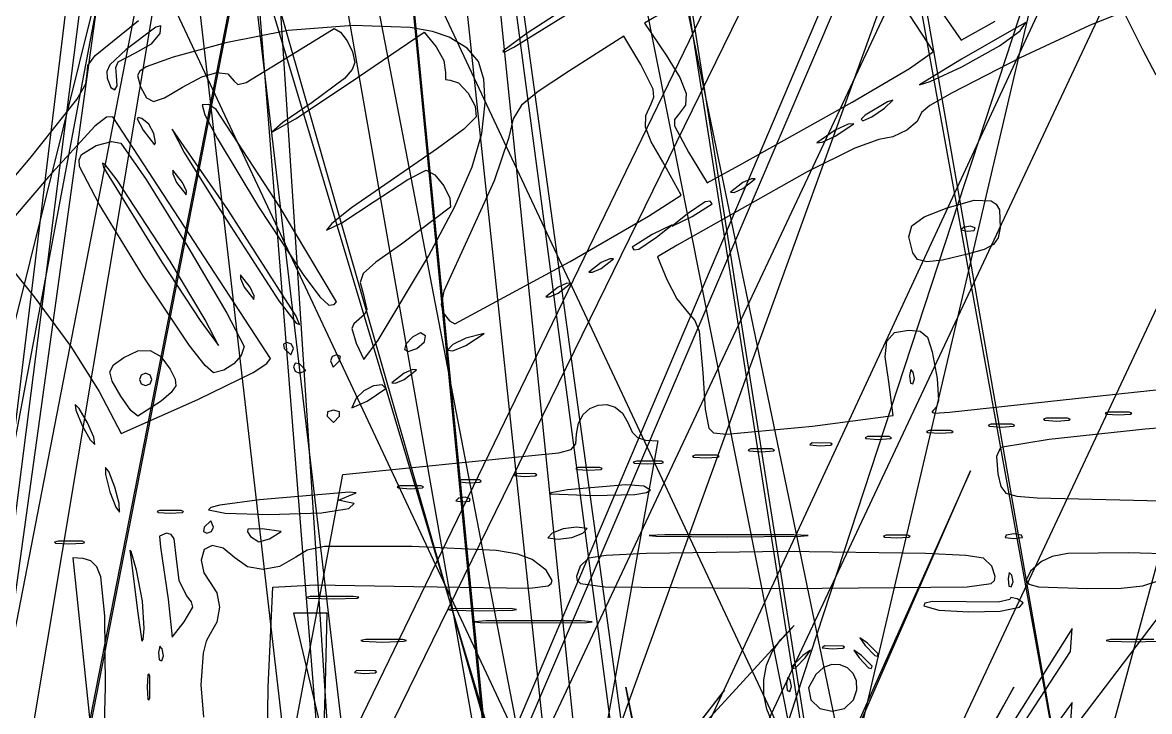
# Model space of a CAD drawing. Extents: x -109 to 333, y -74 to 385.
# Drawn here: x 165.7 to 234.6, y 152 to 194.2 of the extents above; entities that cross this region are included whole.
import ezdxf

# ---------------------------------------------------------------- set-up
doc = ezdxf.new("R2010")
doc.units = 0

msp = doc.modelspace()

# ---------------------------------------------------------------- linework, layer by layer
at = {"layer": 'Image'}
for p, q in [((157.788859, 383.822557), (199.32, 31.0614)), ((169.27296, 380.435815), (193.613, 9.47578)), ((195.34339, 3.45504), (166.0138, 374.41508)), ((196.698692, 20.20488), (156.65775, 367.21674)), ((215.17923, -3.214262), (181.683803, 323.99097)), ((179.237899, 323.614675), (213.84, -3.59056)), ((141.48718, 2.359688), (194.92574, 322.203572)), ((177.732759, 316.653894), (208.3, 3.75711)), ((208.299552, 2.440073), (177.732759, 316.653894)), ((123.03142, 6.32138), (198.241453, 308.470171)), ((166.068062, 306.305885), (219.887, 26.1436)), ((219.887, -0.949742), (166.068062, 306.305885)), ((143.772, -7.16537), (180.744922, 296.992555)), ((184.73435, 291.253947), (241.699, 4.14719)), ((246.21378, 2.423078), (186.7637, 289.529834)), ((140.880999, 2.641827), (196.54739, 288.054941)), ((196.54739, 288.054941), (140.881, 3.95889)), ((204.60509, 288.243247), (254.066, 5.63387)), ((183.001074, 287.490399), (144.853, 12.0257)), ((192.40838, 284.668435), (236.679, 4.59388)), ((236.678967, 1.39537), (192.40838, 284.668435)), ((145.432261, 8.57419), (180.56996, 284.038883)), ((255.754024, 1.02424), (204.56632, 283.63362)), ((268.043613, 282.974969), (190.906, -1.69433)), ((180.923127, -3.08538), (247.52417, 281.583917)), ((248.163038, 279.212831), (120.296, 15.1809)), ((257.762796, 278.460233), (134.404, 15.9768)), ((184.8823, 278.083), (222.042, 7.4161)), ((222.042, -3.12018), (184.8823, 278.083)), ((134.83135, 6.73131), (248.62181, 272.909878)), ((245.903901, 269.052852), (132.962, 2.87428)), ((116.35666, 4.294634), (245.52138, 268.326528)), ((139.16277, 3.696502), (260.89478, 266.179938)), ((148.731078, 3.266602), (243.31995, 264.773766)), ((248.678641, 261.903231), (163.02, 0.396062)), ((262.39978, 260.418127), (141.138, 2.15802)), ((152.779, 1.20722), (273.72797, 259.363193)), ((157.413255, 232.562233), (265.778, 1.20519)), ((282.32748, 0.807655), (175.6594, 228.40397)), ((134.56508, -0.948098), (178.49421, 225.30792)), ((175.83243, 225.025704), (133.23, -1.23032)), ((173.241388, 223.520368), (236.117, 4.12351)), ((238.426695, 3.122401), (172.71685, 222.519258)), ((221.37617, 192.399031), (218.35225, 196.998541)), ((219.929402, 197.616326), (223.069662, 193.088996)), ((199.804845, 195.663514), (196.526508, 193.523404)), ((206.62119, 195.863661), (203.7125, 194.117601)), ((195.718746, 192.653002), (200.42657, 195.591312)), ((170.13219, 192.14676), (172.77316, 194.287074)), ((223.069662, 193.088996), (225.142692, 194.255816)), ((232.376611, 194.579035), (230.907141, 193.982213)), ((234.168292, 192.495517), (233.044482, 194.735457)), ((173.84602, 193.877298), (172.03325, 192.523928)), ((174.138793, 193.965969), (173.84602, 193.877298)), ((174.1016, 193.504548), (174.138793, 193.965969)), ((181.93393, 193.670703), (178.10928, 192.933798)), ((181.66121, 191.895929), (184.73004, 193.792849)), ((185.892759, 193.983095), (181.93393, 193.670703)), ((184.73004, 193.792849), (185.121875, 193.57778)), ((185.121875, 193.57778), (185.533277, 193.046863)), ((185.65387, 190.449839), (190.23665, 193.580729)), ((189.373274, 193.855741), (185.892759, 193.983095)), ((190.742759, 193.6224), (189.373274, 193.855741)), ((190.23665, 193.580729), (190.971217, 192.673566)), ((191.76298, 193.27341), (190.742759, 193.6224)), ((203.7125, 194.117601), (205.02193, 192.173221)), ((226.274826, 193.751354), (223.076316, 191.924534)), ((225.397742, 192.732767), (226.67202, 193.660265)), ((227.00346, 194.162177), (226.274826, 193.751354)), ((230.907141, 193.982213), (226.661465, 192.004093)), ((226.67202, 193.660265), (226.67211, 193.660258)), ((226.67211, 193.660258), (227.00346, 194.162177)), ((172.58934, 192.316538), (173.580979, 192.863464)), ((173.580979, 192.863464), (174.1016, 193.504548)), ((178.10928, 192.933798), (174.891542, 192.051282)), ((185.533277, 193.046863), (185.859426, 192.371531)), ((192.864257, 192.590734), (191.76298, 193.27341)), ((196.526508, 193.523404), (195.04245, 192.414892)), ((202.440069, 193.325438), (199.124549, 191.207888)), ((203.484459, 191.596378), (202.440069, 193.325438)), ((172.03325, 192.523928), (171.01873, 191.569953)), ((171.541654, 191.757812), (172.58934, 192.316538)), ((185.859426, 192.371531), (185.9955, 191.723219)), ((190.971217, 192.673566), (191.439938, 191.841372)), ((193.551257, 191.779468), (192.864257, 192.590734)), ((195.04245, 192.414892), (195.127807, 192.34459)), ((195.127807, 192.34459), (195.718746, 192.653002)), ((205.02193, 192.173221), (205.860899, 190.809353)), ((219.90868, 191.361875), (221.37617, 192.399031)), ((223.0972, 191.464145), (225.397742, 192.732767)), ((234.970911, 190.949563), (234.168292, 192.495517)), ((169.64812, 191.024054), (169.688579, 191.529247)), ((169.688579, 191.529247), (170.13219, 192.14676)), ((171.01873, 191.569953), (170.839741, 191.164237)), ((171.398247, 191.411909), (171.541654, 191.757812)), ((174.891542, 192.051282), (173.240322, 191.456338)), ((179.366352, 190.492977), (181.66121, 191.895929)), ((185.9955, 191.723219), (185.845893, 191.286357)), ((191.439938, 191.841372), (191.535322, 191.114446)), ((193.895616, 190.708899), (193.551257, 191.779468)), ((204.235325, 190.080917), (203.484459, 191.596378)), ((223.076316, 191.924534), (220.517084, 190.351854)), ((226.661465, 192.004093), (222.503573, 189.874558)), ((169.55637, 190.425172), (169.648557, 191.023982)), ((169.648557, 191.023982), (169.64812, 191.024054)), ((170.839741, 191.164237), (170.85418, 190.768178)), ((171.43491, 190.933538), (171.398247, 191.411909)), ((171.470066, 190.303853), (171.434908, 190.93354)), ((171.434908, 190.93354), (171.43491, 190.933538)), ((172.866795, 191.196346), (172.722462, 190.923817)), ((172.722462, 190.923817), (172.9048, 190.228568)), ((173.240322, 191.456338), (172.866795, 191.196346)), ((175.47519, 190.218041), (176.639787, 190.845731)), ((176.639787, 190.845731), (177.567977, 191.116776)), ((177.567977, 191.116776), (178.237872, 191.028667)), ((178.237872, 191.028667), (178.62758, 190.578899)), ((185.845893, 191.286357), (185.376178, 190.746049)), ((191.535322, 191.114446), (191.533294, 190.682237)), ((199.124549, 191.207888), (197.210329, 189.956284)), ((205.860899, 190.809353), (206.252768, 189.822967)), ((216.39027, 189.287821), (219.90868, 191.361875)), ((221.165674, 190.551632), (223.0972, 191.464145)), ((169.004452, 189.457066), (169.55637, 190.425172)), ((170.85418, 190.768178), (171.090675, 190.195822)), ((171.090675, 190.195822), (171.325646, 190.049497)), ((171.325646, 190.049497), (171.470066, 190.303853)), ((172.9048, 190.228568), (173.272606, 189.565381)), ((174.36804, 189.560893), (175.47519, 190.218041)), ((178.62758, 190.578899), (178.859976, 190.374802)), ((178.859976, 190.374802), (179.366352, 190.492977)), ((182.37675, 188.279171), (185.65387, 190.449839)), ((185.376178, 190.746049), (183.39931, 189.282749)), ((191.533294, 190.682237), (191.831006, 190.64138)), ((191.831006, 190.64138), (192.34658, 190.469953)), ((192.34658, 190.469953), (192.926413, 189.839263)), ((193.96897, 189.24832), (193.895616, 190.708899)), ((220.517084, 190.351854), (221.165674, 190.551632)), ((166.154567, 185.872012), (169.004452, 189.457066)), ((173.272606, 189.565381), (173.697099, 189.343081)), ((173.697099, 189.343081), (174.36804, 189.560893)), ((192.926413, 189.839263), (193.357091, 189.049345)), ((197.210329, 189.956284), (196.17848, 189.102977)), ((204.11277, 189.201048), (204.271676, 189.605566)), ((204.271676, 189.605566), (204.235325, 190.080917)), ((206.252768, 189.822967), (206.220726, 189.104138)), ((218.37265, 188.935146), (218.888506, 189.41395)), ((218.888506, 189.41395), (218.560807, 189.315677)), ((222.503573, 189.874558), (221.143832, 189.088466)), ((177.079036, 189.144744), (176.664925, 189.127093)), ((176.664925, 189.127093), (176.833967, 188.517043)), ((177.53129, 188.851348), (177.079036, 189.144744)), ((181.43161, 182.847852), (177.53129, 188.851348)), ((183.39931, 189.282749), (181.600639, 188.05016)), ((193.357091, 189.049345), (193.425196, 188.40023)), ((193.763127, 187.369806), (193.96897, 189.24832)), ((196.17848, 189.102977), (195.686033, 188.268132)), ((203.783444, 188.487573), (204.11277, 189.201048)), ((206.220726, 189.104138), (205.787965, 188.542941)), ((209.473052, 185.422691), (216.390282, 189.287811)), ((216.390282, 189.287811), (216.39027, 189.287821)), ((218.560807, 189.315677), (217.19695, 188.500452)), ((217.597729, 188.390934), (218.372657, 188.93515)), ((218.372657, 188.93515), (218.37265, 188.935146)), ((221.143832, 189.088466), (220.629582, 188.667067)), ((170.821557, 188.386399), (170.102236, 187.833146)), ((171.20313, 188.389955), (170.821557, 188.386399)), ((180.84333, 173.624255), (171.20313, 188.389955)), ((172.761175, 188.35574), (172.696449, 188.269092)), ((172.696449, 188.269092), (173.070623, 187.573371)), ((172.990274, 188.299935), (172.761175, 188.35574)), ((173.41941, 187.943244), (172.990274, 188.299935)), ((176.833967, 188.517043), (177.580648, 187.091074)), ((180.93311, 187.456909), (182.37675, 188.279171)), ((181.600639, 188.05016), (180.93311, 187.456909)), ((193.425196, 188.40023), (192.656072, 187.651566)), ((195.686033, 188.268132), (195.390019, 187.071918)), ((203.770704, 187.765206), (203.783444, 188.487573)), ((205.548375, 188.24278), (205.547561, 187.838978)), ((205.787965, 188.542941), (205.548375, 188.24278)), ((217.19695, 188.500452), (216.948339, 188.252783)), ((216.948339, 188.252783), (217.055637, 188.163067)), ((217.055637, 188.163067), (217.597729, 188.390934)), ((220.375432, 188.119461), (219.734699, 187.585397)), ((220.629582, 188.667067), (220.375432, 188.119461)), ((170.102236, 187.833146), (167.27539, 184.727965)), ((173.070623, 187.573371), (173.759389, 186.690105)), ((173.708868, 187.370524), (173.41941, 187.943244)), ((173.818815, 186.837308), (173.708868, 187.370524)), ((173.708868, 187.370524), (173.708868, 187.370524)), ((178.246013, 182.730361), (174.83855, 187.637688)), ((174.83855, 187.637688), (175.574661, 186.212062)), ((192.656072, 187.651566), (191.044766, 186.46942)), ((193.174084, 185.332474), (193.763127, 187.369806)), ((204.107191, 186.870934), (203.770704, 187.765206)), ((205.547561, 187.838978), (206.389662, 186.231001)), ((215.361878, 187.5847), (214.232988, 186.812783)), ((215.361878, 187.208405), (216.490768, 187.980325)), ((216.159157, 187.94172), (215.361878, 187.5847)), ((216.490768, 187.980324), (216.159157, 187.94172)), ((216.490768, 187.980325), (216.490768, 187.980324)), ((219.734699, 187.585397), (218.889964, 187.180308)), ((170.194255, 186.638475), (171.13846, 186.89694)), ((171.13846, 186.89694), (171.708125, 186.791693)), ((171.708125, 186.791693), (173.239684, 184.562528)), ((173.759389, 186.690105), (173.818815, 186.837308)), ((177.580648, 187.091074), (180.108381, 182.896468)), ((195.390019, 187.071918), (194.508208, 184.477982)), ((204.82555, 185.641748), (204.107191, 186.870934)), ((214.232988, 186.812783), (214.564599, 186.851384)), ((214.564599, 186.851384), (215.361878, 187.208405)), ((218.023802, 187.019627), (216.551569, 186.474097)), ((218.889964, 187.180308), (218.023802, 187.019627)), ((169.151603, 185.76076), (169.299774, 186.084628)), ((169.299774, 186.084628), (170.194255, 186.638475)), ((175.574661, 186.212062), (177.57362, 183.013608)), ((191.044766, 186.46942), (185.798, 182.826616)), ((206.389662, 186.231001), (207.534752, 184.370021)), ((216.551569, 186.474097), (213.646627, 185.026188)), ((162.472647, 181.525732), (166.154567, 185.872012)), ((169.167105, 185.361195), (169.151603, 185.76076)), ((170.373707, 183.067347), (169.167105, 185.361195)), ((170.713261, 185.502963), (170.581693, 185.5562)), ((170.581693, 185.5562), (170.631125, 185.301998)), ((170.631125, 185.301998), (174.20081, 179.512609)), ((171.476711, 184.534235), (170.713261, 185.502963)), ((192.117804, 182.908454), (193.174084, 185.332474)), ((205.95444, 183.611628), (204.82555, 185.641748)), ((207.534752, 184.370021), (209.473052, 185.422691)), ((167.27539, 184.727965), (163.78049, 180.636345)), ((174.883004, 185.138373), (174.868494, 184.917299)), ((174.868494, 184.917299), (175.097634, 184.38578)), ((175.47392, 184.38578), (174.883004, 185.138373)), ((189.250297, 184.573321), (190.368476, 185.13804)), ((190.368476, 185.13804), (190.88516, 184.850014)), ((190.88516, 184.850014), (191.43185, 184.18198)), ((213.646627, 185.026188), (205.697302, 180.555297)), ((210.248349, 184.614967), (209.716847, 184.38578)), ((209.716847, 184.009485), (210.46942, 184.600407)), ((210.46942, 184.600407), (210.248349, 184.614967)), ((210.46942, 184.600407), (210.46942, 184.600407)), ((174.706045, 179.568228), (171.476711, 184.534235)), ((173.239684, 184.562528), (175.788266, 180.451455)), ((175.097634, 184.38578), (175.68855, 183.633187)), ((175.70307, 183.854261), (175.47392, 184.38578)), ((175.47392, 184.38578), (175.47392, 184.38578)), ((187.191476, 183.21559), (189.250297, 184.573321)), ((191.43185, 184.18198), (191.816048, 183.428004)), ((194.508208, 184.477982), (192.976539, 181.075868)), ((209.716847, 184.38578), (208.964246, 183.794855)), ((209.185321, 183.780296), (209.716847, 184.009485)), ((175.68855, 183.633187), (175.70307, 183.854261)), ((185.210402, 181.911834), (187.191476, 183.21559)), ((191.816048, 183.428004), (191.845256, 182.88215)), ((203.959924, 182.314217), (205.95444, 183.611628)), ((207.728405, 183.245559), (207.423284, 183.193058)), ((207.83622, 183.078407), (207.728405, 183.245559)), ((208.964246, 183.794855), (209.185321, 183.780296)), ((222.195365, 182.841608), (223.861365, 183.292491)), ((223.861365, 183.292491), (224.896251, 183.262263)), ((224.896251, 183.262263), (225.206236, 183.055737)), ((173.056685, 178.658245), (170.373707, 183.067347)), ((177.57362, 183.013608), (181.36457, 177.141578)), ((182.40667, 176.200888), (178.246013, 182.730361)), ((180.108381, 182.896468), (182.851028, 178.753449)), ((184.88187, 177.091048), (181.43161, 182.847852)), ((185.798, 182.826616), (184.587864, 181.876401)), ((191.845256, 182.88215), (188.859236, 180.61565)), ((190.51025, 179.86988), (192.117804, 182.908454)), ((207.423284, 183.193058), (206.33105, 182.473284)), ((206.613271, 182.303166), (207.836221, 183.078407)), ((207.836221, 183.078407), (207.83622, 183.078407)), ((220.797125, 182.291946), (222.195365, 182.841608)), ((225.206236, 183.055737), (225.393494, 182.715738)), ((225.393494, 182.715738), (225.446565, 181.617728)), ((184.279086, 181.47687), (185.210402, 181.911834)), ((184.587864, 181.876401), (184.279086, 181.47687)), ((199.16457, 179.546048), (203.959924, 182.314217)), ((206.33105, 182.473284), (205.390291, 181.706408)), ((205.390291, 181.706408), (206.613271, 182.303166)), ((220.051406, 181.740416), (220.797125, 182.291946)), ((204.166861, 181.200616), (202.943911, 180.425375)), ((205.389811, 181.797374), (204.166861, 181.200616)), ((204.44908, 181.030498), (205.389811, 181.797374)), ((219.855174, 181.051312), (220.051406, 181.740416)), ((223.193097, 181.632217), (223.029807, 181.480273)), ((223.029807, 181.480273), (223.420427, 181.404877)), ((223.608686, 181.705032), (223.193097, 181.632217)), ((223.420427, 181.404877), (223.863025, 181.450678)), ((223.914315, 181.602528), (223.608686, 181.705032)), ((223.863025, 181.450678), (223.914315, 181.602513)), ((223.914315, 181.602513), (223.914315, 181.602528)), ((225.446565, 181.617728), (225.329648, 180.993765)), ((163.78049, 180.636345), (166.3981, 177.400545)), ((188.859236, 180.61565), (187.28568, 179.502912)), ((192.976539, 181.075868), (191.445391, 177.728414)), ((203.356847, 180.310723), (204.449081, 181.030498)), ((204.449081, 181.030498), (204.44908, 181.030498)), ((205.697302, 180.555297), (204.499802, 179.84009)), ((220.105395, 180.088928), (219.855174, 181.051312)), ((225.044882, 180.585664), (224.462266, 180.287583)), ((225.329648, 180.993765), (225.044882, 180.585664)), ((175.788266, 180.451455), (178.178992, 176.400025)), ((187.429526, 174.736447), (190.510286, 179.869887)), ((190.510286, 179.869887), (190.51025, 179.86988)), ((202.943911, 180.425375), (203.051726, 180.258222)), ((203.051726, 180.258222), (203.356847, 180.310723)), ((204.499802, 179.84009), (205.063032, 178.44394)), ((220.105405, 180.088922), (220.105395, 180.088928)), ((220.396542, 179.682247), (220.105405, 180.088922)), ((223.451795, 179.993678), (221.924597, 179.638757)), ((224.462266, 180.287583), (223.451795, 179.993678)), ((174.20081, 179.512609), (176.551003, 175.948105)), ((174.706045, 179.568178), (174.706045, 179.568228)), ((176.86138, 175.99048), (174.706045, 179.568178)), ((187.28568, 179.502912), (186.509032, 178.8085)), ((192.105457, 175.73051), (199.164567, 179.54604)), ((199.164567, 179.54604), (199.16457, 179.546048)), ((201.062579, 179.494298), (200.309978, 178.903373)), ((200.531053, 178.888813), (201.062579, 179.118)), ((201.594105, 179.723485), (201.062579, 179.494298)), ((201.062579, 179.118), (201.81518, 179.708925)), ((201.81518, 179.708925), (201.594105, 179.723485)), ((201.81518, 179.708925), (201.81518, 179.708925)), ((220.95456, 179.533569), (220.396542, 179.682247)), ((221.924597, 179.638757), (220.95456, 179.533569)), ((175.879603, 174.443947), (173.056685, 178.658253)), ((173.056685, 178.658253), (173.056685, 178.658245)), ((179.022854, 178.740881), (179.008334, 178.519807)), ((179.008334, 178.519807), (179.237484, 177.988288)), ((179.61377, 177.988288), (179.022854, 178.740881)), ((182.851028, 178.753449), (183.866353, 177.391965)), ((186.509032, 178.8085), (186.319674, 178.263458)), ((200.309978, 178.903373), (200.531053, 178.888813)), ((205.063032, 178.44394), (205.686722, 177.264718)), ((179.237484, 177.988288), (179.8284, 177.235698)), ((179.84292, 177.456772), (179.61377, 177.988288)), ((179.61377, 177.988288), (179.61377, 177.988288)), ((186.319674, 178.263458), (186.507986, 177.59883)), ((191.445391, 177.728414), (191.274898, 176.919776)), ((198.428597, 177.988288), (197.675996, 177.397366)), ((198.960099, 178.217477), (198.428597, 177.988288)), ((198.428597, 177.611993), (199.18117, 178.202918)), ((199.18117, 178.202918), (198.960099, 178.217477)), ((199.18117, 178.202918), (199.18117, 178.202918)), ((166.3981, 177.400545), (168.643465, 174.360335)), ((179.8284, 177.235698), (179.84292, 177.456772)), ((181.36457, 177.141578), (182.42243, 175.772802)), ((183.866353, 177.391965), (184.411495, 176.872193)), ((184.743702, 176.931215), (184.881874, 177.091062)), ((184.881874, 177.091062), (184.88187, 177.091048)), ((186.507986, 177.59883), (186.725618, 176.611739)), ((197.675996, 177.397366), (197.897071, 177.382806)), ((197.897071, 177.382806), (198.428597, 177.611993)), ((205.686722, 177.264718), (206.395292, 176.39011)), ((178.178992, 176.400025), (179.236985, 174.349793)), ((184.411495, 176.872193), (184.743702, 176.931215)), ((186.725618, 176.611739), (186.588174, 176.303602)), ((191.274898, 176.919776), (191.409159, 176.414368)), ((191.409159, 176.414368), (191.789862, 175.931393)), ((206.395292, 176.39011), (206.786972, 175.938282)), ((176.551003, 175.948105), (177.673125, 174.417698)), ((177.673125, 174.417698), (176.86138, 175.99048)), ((182.40667, 176.200839), (182.40667, 176.200888)), ((182.61886, 175.698928), (182.40667, 176.200839)), ((182.42243, 175.772802), (182.61886, 175.698928)), ((185.949826, 175.734997), (185.818489, 175.44822)), ((186.271399, 176.01779), (185.949826, 175.734997)), ((186.588174, 176.303602), (186.271399, 176.01779)), ((191.789862, 175.931393), (192.105457, 175.73051)), ((206.786972, 175.938282), (207.037756, 175.288211)), ((185.818489, 175.44822), (186.086939, 174.54716)), ((189.552143, 174.950119), (189.127651, 174.491318)), ((190.005974, 175.180036), (189.552143, 174.950119)), ((190.3153, 175.015075), (190.005974, 175.180036)), ((190.255101, 174.629773), (190.315299, 175.015075)), ((190.315299, 175.015075), (190.3153, 175.015075)), ((193.91307, 175.143049), (192.78418, 174.862738)), ((192.78418, 174.41348), (193.91307, 175.143049)), ((193.91307, 175.143049), (193.91307, 175.143049)), ((207.037756, 175.288211), (207.271366, 172.75063)), ((218.516553, 174.688663), (218.97908, 175.203608)), ((218.97908, 175.203608), (219.839829, 175.35446)), ((219.839829, 175.35446), (220.558814, 175.282409)), ((220.558814, 175.282409), (221.000349, 174.915419)), ((168.643465, 174.360335), (170.36614, 171.594805)), ((176.846426, 173.196287), (175.879603, 174.443947)), ((179.236985, 174.349793), (179.058659, 173.8032)), ((181.849373, 174.601625), (181.636246, 174.491088)), ((181.636246, 174.491088), (181.683426, 174.22533)), ((182.130811, 174.491088), (181.849373, 174.601625)), ((182.24787, 174.22533), (182.130811, 174.491088)), ((186.086939, 174.54716), (186.555597, 173.554097)), ((186.555597, 173.554097), (187.429526, 174.736447)), ((189.127651, 174.491318), (189.041663, 174.166466)), ((189.784355, 174.230972), (190.255101, 174.629773)), ((191.986902, 174.472658), (191.65529, 174.133169)), ((191.986901, 174.090333), (192.78418, 174.41348)), ((192.78418, 174.862738), (191.986902, 174.472658)), ((218.416882, 173.716045), (218.516553, 174.688663)), ((221.000349, 174.915419), (221.297607, 174.027235)), ((171.251326, 173.223173), (171.880694, 173.683565)), ((171.880694, 173.683565), (172.740637, 174.092345)), ((172.740637, 174.092345), (173.490641, 174.112544)), ((173.490641, 174.112544), (174.142625, 173.741176)), ((174.142625, 173.741176), (174.708504, 172.975258)), ((179.058659, 173.8032), (178.604659, 173.284167)), ((180.626825, 173.307595), (180.84332, 173.624245)), ((180.84332, 173.624245), (180.84333, 173.624255)), ((181.683426, 174.22533), (182.081952, 173.849032)), ((182.081952, 173.849032), (182.24787, 174.22533)), ((182.24787, 174.22533), (182.24787, 174.22533)), ((184.623329, 173.738608), (184.506256, 173.47285)), ((184.904782, 173.849145), (184.623329, 173.738608)), ((185.117905, 173.738608), (184.904782, 173.849145)), ((185.0707, 173.47285), (185.117905, 173.738608)), ((189.041663, 174.166466), (189.268969, 174.053653)), ((189.268969, 174.053653), (189.784355, 174.230972)), ((191.65529, 174.133169), (191.986901, 174.090333)), ((218.644699, 172.19217), (218.416882, 173.716045)), ((221.297607, 174.027235), (221.583759, 172.3916)), ((171.02214, 172.804608), (171.251326, 173.223173)), ((174.708504, 172.975258), (175.010814, 172.360923)), ((177.355495, 172.743553), (176.846426, 173.196287)), ((177.996449, 172.896386), (177.355495, 172.743553)), ((178.604659, 173.284167), (177.996449, 172.896386)), ((179.77959, 172.764438), (180.626825, 173.307595)), ((182.359447, 173.33189), (182.248908, 173.118764)), ((182.248908, 173.118764), (182.359447, 172.83732)), ((182.625223, 173.284702), (182.359447, 173.33189)), ((183.00151, 172.886199), (182.625223, 173.284702)), ((182.625223, 172.720258), (183.00151, 172.886199)), ((183.00151, 172.886199), (183.00151, 172.886199)), ((184.506256, 173.47285), (184.672203, 173.096555)), ((184.672203, 173.096555), (185.0707, 173.47285)), ((185.0707, 173.47285), (185.0707, 173.47285)), ((189.553525, 172.949449), (189.021999, 172.72026)), ((189.021999, 172.343965), (189.7746, 172.93489)), ((189.7746, 172.93489), (189.553525, 172.949449)), ((189.7746, 172.93489), (189.7746, 172.93489)), ((219.983352, 172.954099), (219.907942, 172.563469)), ((220.1353, 172.790816), (219.983352, 172.954099)), ((171.178789, 172.231939), (171.02214, 172.804608)), ((171.70693, 171.309235), (171.178789, 172.231939)), ((172.950474, 172.609803), (172.839938, 172.344045)), ((172.839938, 172.344045), (172.950474, 172.078286)), ((173.216225, 172.72034), (172.950474, 172.609803)), ((173.482001, 172.609803), (173.216225, 172.72034)), ((173.59254, 172.344045), (173.482001, 172.609803)), ((173.482001, 172.078286), (173.59254, 172.344045)), ((173.59254, 172.344045), (173.59254, 172.344045)), ((175.010814, 172.360923), (175.050578, 171.938118)), ((176.40436, 171.117995), (179.77959, 172.764438)), ((182.359447, 172.83732), (182.625223, 172.720258)), ((189.021999, 172.72026), (188.269426, 172.129338)), ((188.490497, 172.114778), (189.021999, 172.343965)), ((207.271366, 172.75063), (207.420686, 170.525556)), ((219.907942, 172.563469), (219.95374, 172.120883)), ((220.105582, 172.069581), (220.208089, 172.375225)), ((220.208089, 172.375225), (220.135272, 172.790816)), ((220.135272, 172.790816), (220.1353, 172.790816)), ((221.583759, 172.3916), (221.667, 171.056625)), ((170.36614, 171.594805), (171.7166, 169.024875)), ((172.950474, 172.078286), (173.216225, 171.96775)), ((173.216225, 171.96775), (173.482001, 172.078286)), ((174.781426, 171.541127), (174.156986, 171.004238)), ((175.050578, 171.938118), (174.781426, 171.541127)), ((186.544, 171.642575), (186.08842, 171.198555)), ((187.145034, 171.937642), (186.544, 171.642575)), ((186.750513, 171.020069), (187.893003, 171.789369)), ((187.668906, 172.010869), (187.145034, 171.937642)), ((187.893, 171.78937), (187.668906, 172.010869)), ((187.893003, 171.789369), (187.893, 171.78937)), ((188.269426, 172.129338), (188.490497, 172.114778)), ((218.911625, 170.13398), (218.644699, 172.19217)), ((219.95374, 172.120883), (220.105582, 172.069581)), ((231.730316, 171.359334), (239.632536, 172.191957)), ((171.706936, 171.309235), (171.70693, 171.309235)), ((172.318075, 170.446031), (171.706936, 171.309235)), ((171.7166, 169.024875), (176.40436, 171.117995)), ((174.156986, 171.004238), (172.740346, 170.088145)), ((186.08842, 171.198555), (185.823657, 170.609987)), ((185.823657, 170.609987), (186.750513, 171.020069)), ((221.667, 171.056625), (221.559621, 170.672636)), ((222.342456, 170.332324), (231.730316, 171.359334)), ((169.152747, 170.554382), (168.89982, 170.80878)), ((168.89982, 170.80878), (168.946984, 170.459182)), ((168.946984, 170.459182), (169.339572, 169.526562)), ((169.66043, 169.675014), (169.152747, 170.554382)), ((172.740346, 170.088145), (172.318075, 170.446031)), ((184.332485, 170.351757), (184.317876, 170.085999)), ((184.694163, 170.462294), (184.332485, 170.351757)), ((185.055862, 170.351757), (184.694163, 170.462294)), ((185.07045, 170.085999), (185.055862, 170.351757)), ((199.664094, 169.66887), (199.949998, 170.195399)), ((199.949998, 170.195399), (200.366373, 170.567074)), ((200.366373, 170.567074), (200.864023, 170.77269)), ((200.864023, 170.77269), (201.393749, 170.801043)), ((201.393749, 170.801043), (201.906354, 170.640929)), ((201.906354, 170.640929), (202.35264, 170.281145)), ((202.35264, 170.281145), (202.68341, 169.710485)), ((207.420686, 170.525556), (207.629252, 169.36312)), ((213.966645, 169.483828), (218.911625, 170.13398)), ((221.348583, 170.44186), (221.272533, 170.338317)), ((221.272533, 170.338317), (221.433521, 170.283266)), ((221.559621, 170.672636), (221.348583, 170.44186)), ((221.433521, 170.283266), (222.342456, 170.332324)), ((232.01343, 170.345386), (231.861651, 170.278565)), ((231.861651, 170.278565), (231.935216, 170.223845)), ((231.935216, 170.223845), (232.671939, 170.173293)), ((233.33045, 170.345386), (232.01343, 170.345386)), ((232.671939, 170.173293), (233.408661, 170.223845)), ((233.482225, 170.278565), (233.330448, 170.345386)), ((233.330448, 170.345386), (233.33045, 170.345386)), ((233.408661, 170.223845), (233.482225, 170.278565)), ((169.339572, 169.526562), (169.825153, 168.643348)), ((169.66043, 169.675012), (169.66043, 169.675014)), ((170.041875, 168.80943), (169.66043, 169.675012)), ((184.317876, 170.085999), (184.694163, 169.709704)), ((184.694163, 169.709704), (185.07045, 170.085999)), ((185.07045, 170.085999), (185.07045, 170.085999)), ((199.55786, 168.99869), (199.664094, 169.66887)), ((202.68341, 169.710485), (202.954018, 169.122281)), ((208.709087, 169.00064), (213.966692, 169.483821)), ((213.966692, 169.483821), (213.966645, 169.483828)), ((224.86355, 169.59359), (224.711788, 169.526771)), ((224.711788, 169.526771), (224.785361, 169.472051)), ((224.785361, 169.472051), (225.522087, 169.421499)), ((226.1806, 169.59359), (224.86355, 169.59359)), ((225.522087, 169.421499), (226.258787, 169.472051)), ((226.332357, 169.526771), (226.180596, 169.59359)), ((226.180596, 169.59359), (226.1806, 169.59359)), ((226.258787, 169.472051), (226.332357, 169.526771)), ((228.2504, 169.969094), (228.098638, 169.902275)), ((228.098638, 169.902275), (228.172211, 169.847555)), ((228.172211, 169.847555), (228.908937, 169.797003)), ((229.56745, 169.969094), (228.2504, 169.969094)), ((228.908937, 169.797003), (229.645637, 169.847555)), ((229.719207, 169.902275), (229.567446, 169.969094)), ((229.567446, 169.969094), (229.56745, 169.969094)), ((229.645637, 169.847555), (229.719207, 169.902275)), ((240.089206, 169.774796), (234.298271, 169.289676)), ((170.11382, 168.362702), (170.041875, 168.80943)), ((199.509615, 168.391139), (199.55786, 168.99869)), ((202.954018, 169.122281), (203.281072, 168.779982)), ((203.281072, 168.779982), (203.76641, 168.620712)), ((207.629252, 169.36312), (207.923886, 169.081447)), ((207.923886, 169.081447), (208.709087, 169.00064)), ((217.33721, 168.840478), (217.185431, 168.773659)), ((217.185431, 168.773659), (217.258996, 168.718939)), ((218.65423, 168.840478), (217.33721, 168.840478)), ((218.806005, 168.773658), (218.654228, 168.840478)), ((218.654228, 168.840478), (218.65423, 168.840478)), ((218.732441, 168.718939), (218.806005, 168.773658)), ((221.099935, 169.216828), (220.948173, 169.150007)), ((220.948173, 169.150007), (221.021742, 169.095287)), ((221.021742, 169.095287), (221.758444, 169.044735)), ((222.416985, 169.216828), (221.099935, 169.216828)), ((221.758444, 169.044735), (222.495169, 169.095287)), ((222.568742, 169.150007), (222.416981, 169.216828)), ((222.416981, 169.216828), (222.416985, 169.216828)), ((222.495169, 169.095287), (222.568742, 169.150007)), ((234.298271, 169.289676), (228.433781, 168.660927)), ((169.825153, 168.643348), (170.11382, 168.362702)), ((204.51187, 168.581595), (175.246, 5.28541)), ((199.217541, 168.047322), (199.509615, 168.391139)), ((203.76641, 168.620712), (204.51187, 168.581595)), ((210.18785, 168.087794), (210.036088, 168.020973)), ((211.5049, 168.087794), (210.18785, 168.087794)), ((211.656657, 168.020973), (211.504896, 168.087794)), ((211.504896, 168.087794), (211.5049, 168.087794)), ((213.95834, 168.465594), (213.8198, 168.338986)), ((213.8198, 168.338986), (214.421523, 168.278182)), ((215.08723, 168.451624), (213.95834, 168.465594)), ((214.421523, 168.278182), (215.082744, 168.323384)), ((215.082744, 168.323384), (215.178002, 168.379982)), ((215.178002, 168.379982), (215.087228, 168.451653)), ((215.087228, 168.451653), (215.08723, 168.451624)), ((217.258996, 168.718939), (217.995719, 168.668387)), ((217.995719, 168.668387), (218.732441, 168.718939)), ((225.469513, 168.172744), (225.224516, 167.626932)), ((228.433781, 168.660927), (225.469513, 168.172744)), ((185.25856, 166.51578), (197.01786, 167.69828)), ((197.01786, 167.69828), (198.460626, 167.854086)), ((198.460626, 167.854086), (199.217541, 168.047322)), ((206.80095, 167.711496), (206.649188, 167.644677)), ((206.649188, 167.644677), (206.722761, 167.589957)), ((206.722761, 167.589957), (207.459487, 167.539405)), ((208.118, 167.711496), (206.80095, 167.711496)), ((207.459487, 167.539405), (208.196187, 167.589957)), ((208.269757, 167.644676), (208.117996, 167.711496)), ((208.117996, 167.711496), (208.118, 167.711496)), ((208.196187, 167.589957), (208.269757, 167.644676)), ((210.036088, 168.020973), (210.109661, 167.966253)), ((210.109661, 167.966253), (210.846387, 167.915701)), ((210.846387, 167.915701), (211.583087, 167.966253)), ((211.583087, 167.966253), (211.656657, 168.020973)), ((225.224516, 167.626932), (225.298035, 166.571544)), ((223.64076, 166.742835), (151.298, 4.86749)), ((151.298, 1.77167), (223.64076, 166.742835)), ((170.961997, 166.718952), (170.755587, 166.957139)), ((170.755587, 166.957139), (170.763902, 166.520859)), ((171.33556, 165.758724), (170.961997, 166.718952)), ((199.65195, 166.958998), (199.500188, 166.892178)), ((199.500188, 166.892178), (199.573757, 166.837458)), ((199.573757, 166.837458), (200.310459, 166.786905)), ((200.969, 166.958998), (199.65195, 166.958998)), ((200.310459, 166.786905), (201.047185, 166.837458)), ((201.120757, 166.892178), (200.968996, 166.958998)), ((200.968996, 166.958998), (200.969, 166.958998)), ((201.047185, 166.837458), (201.120757, 166.892178)), ((203.2308, 167.342039), (203.019128, 167.277897)), ((203.019128, 167.277897), (203.071902, 167.224229)), ((203.071902, 167.224229), (203.884934, 167.170792)), ((204.736, 167.334447), (203.2308, 167.342039)), ((203.884934, 167.170792), (204.755816, 167.215733)), ((204.736003, 167.334444), (204.736, 167.334447)), ((204.871209, 167.268552), (204.736003, 167.334444)), ((204.755816, 167.215733), (204.871209, 167.268552)), ((154.590351, 3.219589), (185.25856, 166.51578)), ((170.763902, 166.520859), (171.034514, 165.457686)), ((192.50933, 166.208314), (192.37079, 166.081706)), ((192.37079, 166.081706), (192.972513, 166.020902)), ((193.63822, 166.194344), (192.50933, 166.208314)), ((192.972513, 166.020902), (193.633734, 166.066104)), ((193.633734, 166.066104), (193.728992, 166.122702)), ((193.728992, 166.122702), (193.638218, 166.194373)), ((193.638218, 166.194373), (193.63822, 166.194344)), ((195.89533, 166.584615), (195.756791, 166.458008)), ((195.756791, 166.458008), (196.358513, 166.397205)), ((197.02422, 166.570645), (195.89533, 166.584615)), ((196.358513, 166.397205), (197.019734, 166.442405)), ((197.019734, 166.442405), (197.114992, 166.499002)), ((197.114992, 166.499002), (197.024218, 166.570673)), ((197.024218, 166.570673), (197.02422, 166.570645)), ((225.298035, 166.571544), (225.47858, 165.799342)), ((171.034514, 165.457686), (171.383937, 164.522597)), ((171.606521, 164.745185), (171.33556, 165.758726)), ((171.33556, 165.758726), (171.33556, 165.758724)), ((185.655189, 165.44821), (180.17855, 164.96641)), ((185.63483, 165.224982), (186.085801, 165.41305)), ((186.085801, 165.41305), (185.655189, 165.44821)), ((188.73917, 165.830613), (188.587408, 165.763793)), ((188.587408, 165.763793), (188.660981, 165.709072)), ((188.660981, 165.709072), (189.397707, 165.65852)), ((190.05622, 165.830613), (188.73917, 165.830613)), ((189.397707, 165.65852), (190.134407, 165.709072)), ((190.207977, 165.763793), (190.056216, 165.830613)), ((190.056216, 165.830613), (190.05622, 165.830613)), ((190.134407, 165.709072), (190.207977, 165.763793)), ((198.093306, 165.430426), (197.935992, 165.376367)), ((197.935992, 165.376367), (197.991023, 165.335276)), ((197.991023, 165.335276), (200.5926, 165.245193)), ((198.99336, 165.588525), (198.093306, 165.430426)), ((202.555805, 165.901869), (198.99336, 165.588525)), ((200.5926, 165.245193), (203.121669, 165.311553)), ((203.663027, 165.816728), (202.555805, 165.901869)), ((203.121669, 165.311553), (203.82525, 165.420082)), ((204.07336, 165.571225), (203.663027, 165.816728)), ((203.82525, 165.420082), (204.07336, 165.571213)), ((204.07336, 165.571213), (204.07336, 165.571225)), ((225.47858, 165.799342), (225.792644, 165.385979)), ((225.792644, 165.385979), (226.459768, 165.196589)), ((171.624245, 164.228646), (171.606521, 164.745185)), ((177.756043, 164.654842), (177.195227, 164.506784)), ((180.17855, 164.96641), (177.756043, 164.654842)), ((185.002995, 164.94567), (185.63483, 165.224982)), ((185.446701, 164.849734), (185.002995, 164.94567)), ((185.952192, 164.746142), (185.446701, 164.849734)), ((185.63483, 164.441689), (185.952192, 164.746142)), ((192.337613, 165.075664), (192.174337, 164.923719)), ((192.174337, 164.923719), (192.564971, 164.848323)), ((192.753217, 165.148478), (192.337613, 165.075664)), ((192.564971, 164.848323), (193.007569, 164.894124)), ((193.05886, 165.045974), (192.753217, 165.148478)), ((193.007569, 164.894124), (193.058859, 165.04596)), ((193.058859, 165.04596), (193.05886, 165.045974)), ((226.459768, 165.196589), (227.699495, 165.096304)), ((227.699495, 165.096304), (236.681325, 164.889782)), ((171.383937, 164.522597), (171.624245, 164.228646)), ((174.06368, 164.324784), (173.911918, 164.257964)), ((173.911918, 164.257964), (173.985491, 164.203245)), ((173.985491, 164.203245), (174.722217, 164.152693)), ((175.38073, 164.324784), (174.06368, 164.324784)), ((174.722217, 164.152693), (175.458917, 164.203245)), ((175.532487, 164.257964), (175.380726, 164.324784)), ((175.380726, 164.324784), (175.38073, 164.324784)), ((175.458917, 164.203245), (175.532487, 164.257964)), ((177.195227, 164.506784), (177.062952, 164.371837)), ((177.062952, 164.371837), (178.06877, 164.165165)), ((178.06877, 164.165165), (180.742994, 164.082598)), ((180.742994, 164.082598), (183.965018, 164.185776)), ((183.965018, 164.185776), (185.634834, 164.441689)), ((185.634834, 164.441689), (185.63483, 164.441689)), ((176.791446, 163.312794), (176.744266, 163.047036)), ((177.189943, 163.689089), (176.791446, 163.312794)), ((177.35589, 163.312794), (177.189943, 163.689089)), ((177.238832, 163.047036), (177.35589, 163.312794)), ((177.35589, 163.312794), (177.35589, 163.312794)), ((199.557273, 163.301278), (198.727053, 163.194128)), ((200.192223, 163.227171), (199.557273, 163.301278)), ((174.489885, 162.936824), (174.069727, 162.748728)), ((174.069727, 162.748728), (174.120231, 162.090158)), ((174.780271, 162.859572), (174.489885, 162.936824)), ((174.96768, 162.600017), (174.780271, 162.859572)), ((175.098215, 161.367194), (174.96768, 162.600017)), ((176.744266, 163.047036), (176.957393, 162.936499)), ((176.957393, 162.936499), (177.238832, 163.047036)), ((179.464995, 163.172159), (179.431318, 163.018519)), ((179.431318, 163.018519), (179.617303, 162.743926)), ((180.32966, 163.206392), (179.464995, 163.172159)), ((179.617303, 162.743926), (180.127204, 162.406008)), ((180.127204, 162.406008), (180.782033, 162.581355)), ((181.49436, 163.043815), (180.32966, 163.206392)), ((180.782033, 162.581355), (181.494361, 163.043815)), ((181.494361, 163.043815), (181.49436, 163.043815)), ((198.052073, 162.936509), (197.793434, 162.645844)), ((197.793434, 162.645844), (198.428388, 162.571737)), ((198.727053, 163.194128), (198.052073, 162.936509)), ((198.428388, 162.571737), (199.258582, 162.678888)), ((199.258582, 162.678888), (199.933558, 162.936509)), ((199.933558, 162.936509), (199.93356, 162.936509)), ((199.93356, 162.936509), (200.192223, 163.227171)), ((204.93994, 162.84094), (203.984877, 162.79385)), ((203.984877, 162.79385), (204.389873, 162.755204)), ((204.389873, 162.755204), (208.77652, 162.719218)), ((212.84216, 162.840658), (204.93994, 162.84094)), ((208.77652, 162.719218), (213.230474, 162.754589)), ((212.84215, 162.840384), (212.84216, 162.840658)), ((213.708302, 162.793167), (212.84215, 162.840384)), ((213.230474, 162.754589), (213.708302, 162.793167)), ((218.46616, 162.819632), (218.314381, 162.752812)), ((218.314381, 162.752812), (218.387946, 162.698092)), ((218.387946, 162.698092), (219.124669, 162.647539)), ((219.78318, 162.819632), (218.46616, 162.819632)), ((219.124669, 162.647539), (219.861391, 162.698092)), ((219.934955, 162.752812), (219.783178, 162.819632)), ((219.783178, 162.819632), (219.78318, 162.819632)), ((219.861391, 162.698092), (219.934955, 162.752812)), ((225.803939, 162.809444), (225.748073, 162.675399)), ((225.748073, 162.675399), (226.27429, 162.619644)), ((226.274294, 162.887735), (225.803939, 162.809444)), ((226.27429, 162.619644), (226.800532, 162.675399)), ((226.74467, 162.809444), (226.274294, 162.887735)), ((226.800532, 162.675399), (226.744669, 162.809444)), ((226.744669, 162.809444), (226.74467, 162.809444)), ((167.85879, 162.450048), (167.647102, 162.385906)), ((167.647102, 162.385906), (167.699871, 162.332238)), ((167.699871, 162.332238), (168.512924, 162.278801)), ((169.36396, 162.442456), (167.85879, 162.450048)), ((168.512924, 162.278801), (169.383802, 162.323742)), ((169.363964, 162.442453), (169.36396, 162.442456)), ((169.499186, 162.376561), (169.363964, 162.442453)), ((169.383802, 162.323742), (169.499186, 162.376561)), ((172.323035, 161.809106), (172.258947, 161.894803)), ((172.258947, 161.894803), (172.282011, 161.619783)), ((174.120231, 162.090158), (174.593292, 158.908118)), ((176.791984, 161.937522), (176.603796, 161.289933)), ((177.2781, 162.182449), (176.791984, 161.937522)), ((177.944477, 162.016637), (177.2781, 162.182449)), ((178.673446, 161.432006), (177.944477, 162.016637)), ((183.091471, 161.894273), (182.391946, 161.464255)), ((184.147694, 162.113527), (183.091471, 161.894273)), ((189.498236, 162.119713), (184.147694, 162.113527)), ((194.650276, 161.885429), (189.498236, 162.119713)), ((195.9625, 161.662209), (194.650276, 161.885429)), ((169.387167, 161.396421), (168.7581, 161.431876)), ((168.7581, 161.431876), (183.82, 16.9566)), ((169.869973, 161.239759), (169.387167, 161.396421)), ((170.225747, 160.886449), (169.869973, 161.239759)), ((172.282011, 161.619783), (172.74113, 158.044973)), ((172.6627, 160.679044), (172.323035, 161.809106)), ((175.268762, 160.050734), (175.098215, 161.367194)), ((176.603796, 161.289933), (176.769602, 160.520472)), ((179.448676, 160.88711), (178.673446, 161.432006)), ((182.391946, 161.464255), (181.402944, 160.904058)), ((196.829716, 161.32519), (195.9625, 161.662209)), ((197.693423, 160.674967), (196.829716, 161.32519)), ((200.285659, 161.418022), (199.771609, 160.925727)), ((201.365261, 161.581736), (200.285659, 161.418022)), ((203.828489, 161.70421), (201.365261, 161.581736)), ((212.351859, 161.807556), (203.828489, 161.70421)), ((220.875212, 161.70421), (212.351859, 161.807556)), ((223.338441, 161.581736), (220.875212, 161.70421)), ((224.418059, 161.418022), (223.338441, 161.581736)), ((224.932109, 160.925725), (224.418059, 161.418022)), ((227.97307, 161.211726), (227.305195, 160.621025)), ((228.628329, 161.516464), (227.97307, 161.211726)), ((229.586851, 161.689612), (228.628329, 161.516464)), ((233.28477, 161.725373), (229.586851, 161.689612)), ((237.6508, 161.619401), (233.28477, 161.725373)), ((170.473716, 160.261046), (170.225747, 160.886449)), ((173.025408, 158.775224), (172.6627, 160.679044)), ((172.6627, 160.679044), (172.6627, 160.679044)), ((176.769602, 160.520472), (177.16824, 159.926823)), ((180.390181, 160.711402), (179.448676, 160.88711)), ((181.402944, 160.904058), (180.390181, 160.711402)), ((198.052666, 160.04567), (197.693423, 160.674967)), ((199.771609, 160.925727), (199.557808, 160.289132)), ((225.14591, 160.289132), (224.932109, 160.925725)), ((226.003615, 160.536207), (225.92823, 160.145577)), ((226.15556, 160.372924), (226.003615, 160.536207)), ((227.305195, 160.621025), (227.027401, 160.070936)), ((170.723157, 157.892193), (170.473716, 160.261046)), ((175.7044, 159.127754), (175.268762, 160.050734)), ((177.16824, 159.926823), (177.566879, 159.2858)), ((197.811026, 159.72168), (198.00417, 159.860634)), ((198.00417, 159.860634), (198.052666, 160.04567)), ((199.557808, 160.289132), (199.596218, 160.050517)), ((199.596218, 160.050517), (199.803733, 159.869671)), ((199.803733, 159.869671), (201.279784, 159.649289)), ((223.424008, 159.649299), (224.900074, 159.869682)), ((224.900074, 159.869682), (225.107595, 160.050525)), ((225.107595, 160.050525), (225.146008, 160.289132)), ((225.146008, 160.289132), (225.14591, 160.289132)), ((225.92823, 160.145577), (225.974017, 159.702991)), ((226.12587, 159.651688), (226.228366, 159.957333)), ((226.15556, 160.372923), (226.15556, 160.372924)), ((226.228366, 159.957333), (226.15556, 160.372923)), ((227.027401, 160.070936), (227.198573, 159.816972)), ((227.198573, 159.816972), (227.794625, 159.656992)), ((234.153676, 159.70987), (235.106495, 160.020923)), ((175.7044, 159.127747), (175.7044, 159.127754)), ((176.015476, 158.737361), (175.7044, 159.127747)), ((177.566879, 159.2858), (177.732684, 158.402443)), ((180.712273, 153.512516), (180.981936, 159.632576)), ((180.981936, 159.632576), (183.594544, 159.773467)), ((183.594544, 159.773467), (189.611466, 159.68429)), ((189.611466, 159.68429), (196.704859, 159.569774)), ((196.704859, 159.569774), (197.811026, 159.72168)), ((201.279784, 159.649289), (212.351908, 159.549778)), ((212.351908, 159.549778), (223.424008, 159.649299)), ((225.974017, 159.702991), (226.12587, 159.651688)), ((227.794625, 159.656992), (230.756601, 159.549771)), ((230.756601, 159.549771), (232.830244, 159.57747)), ((232.830244, 159.57747), (234.153676, 159.70987)), ((173.121819, 157.104234), (173.025408, 158.775224)), ((174.593292, 158.908118), (174.827677, 156.572738)), ((176.10312, 158.41594), (176.015476, 158.737361)), ((183.27442, 159.069327), (183.010667, 159.010881)), ((183.010667, 159.010881), (183.190385, 158.963474)), ((183.190385, 158.963474), (184.69391, 158.92122)), ((185.90848, 159.072347), (183.27442, 159.069327)), ((184.69391, 158.92122), (186.137246, 158.966774)), ((186.251806, 159.01458), (185.90848, 159.072364)), ((185.90848, 159.072364), (185.90848, 159.072347)), ((186.137246, 158.966774), (186.251806, 159.01458)), ((220.845509, 158.658054), (220.770646, 158.498568)), ((220.770646, 158.498568), (221.703074, 158.233778)), ((221.305729, 158.751959), (220.845509, 158.658054)), ((223.370586, 158.741914), (221.305729, 158.751959)), ((225.324132, 158.723969), (223.370586, 158.741914)), ((226.034286, 158.882139), (225.324132, 158.723969)), ((226.091334, 159.013037), (226.034286, 158.882139)), ((226.474581, 158.929521), (226.091334, 159.013037)), ((226.853411, 158.681432), (226.474581, 158.929521)), ((226.6197, 158.40259), (226.853411, 158.681432)), ((235.283742, 158.045282), (126.451, 14.7846)), ((170.77212, 153.529656), (170.723157, 157.892193)), ((172.74113, 158.044973), (172.992043, 156.342458)), ((175.569131, 157.515337), (176.10312, 158.41594)), ((177.732684, 158.402443), (177.566879, 157.490885)), ((183.282203, 158.045916), (182.247383, 158.045069)), ((182.247383, 158.045069), (218.406, 5.44033)), ((184.317023, 158.046762), (183.282203, 158.045916)), ((184.200437, 153.734202), (184.317023, 158.046762)), ((192.13694, 158.322688), (191.705738, 158.26762)), ((191.705738, 158.26762), (191.861389, 158.222211)), ((191.861389, 158.222211), (193.72483, 158.179204)), ((195.5236, 158.32043), (192.13694, 158.322688)), ((193.72483, 158.179204), (195.650219, 158.219887)), ((195.87292, 158.265058), (195.5236, 158.320603)), ((195.5236, 158.320603), (195.5236, 158.32043)), ((195.650219, 158.219887), (195.87292, 158.265058)), ((221.703074, 158.233778), (223.536856, 158.120523)), ((223.536856, 158.120523), (225.449795, 158.172297)), ((225.449795, 158.172297), (226.619696, 158.40259)), ((226.619696, 158.40259), (226.6197, 158.40259)), ((212.858602, 157.292699), (76.0331, 8.26277)), ((229.849728, 157.104573), (135.61, 8.07462)), ((173.063245, 156.437129), (173.121819, 157.104234)), ((174.827677, 156.572738), (175.569131, 157.515337)), ((177.566879, 157.490885), (177.16824, 156.782063)), ((194.00758, 157.572358), (193.335471, 157.52256)), ((193.335471, 157.52256), (193.661276, 157.481781)), ((193.661276, 157.481781), (196.92386, 157.444108)), ((199.84018, 157.572358), (194.00758, 157.572358)), ((196.92386, 157.444108), (200.186474, 157.481781)), ((200.512282, 157.52256), (199.84017, 157.572358)), ((199.84017, 157.572358), (199.84018, 157.572358)), ((200.186474, 157.481781), (200.512282, 157.52256)), ((212.025511, 156.405918), (212.858602, 157.292699)), ((229.732945, 155.693463), (229.849728, 157.104573)), ((172.992043, 156.342458), (173.063245, 156.437129)), ((177.16824, 156.782063), (176.917152, 156.327537)), ((186.67602, 156.436212), (186.376699, 156.376786)), ((186.376699, 156.376786), (186.470764, 156.327544)), ((188.9338, 156.432374), (186.67602, 156.436212)), ((189.154825, 156.372041), (188.9338, 156.432374)), ((188.9338, 156.432374), (188.9338, 156.432374)), ((188.996654, 156.323193), (189.154825, 156.372041)), ((211.507633, 155.687374), (212.025511, 156.405918)), ((217.337341, 156.2115), (216.866965, 156.539796)), ((216.866965, 156.539796), (217.19527, 156.069424)), ((232.193185, 156.435433), (231.929432, 156.376987)), ((231.929432, 156.376987), (232.10915, 156.32958)), ((234.827245, 156.438453), (232.193185, 156.435433)), ((131.614, 5.2524), (229.732945, 155.693463)), ((174.074356, 156.021036), (173.99896, 155.630406)), ((174.22629, 155.857753), (174.074356, 156.021036)), ((174.22629, 155.857752), (174.22629, 155.857753)), ((174.299096, 155.442161), (174.22629, 155.857752)), ((176.917152, 156.327537), (176.738558, 155.597377)), ((186.470764, 156.327544), (187.7041, 156.280104)), ((187.7041, 156.280104), (188.996654, 156.323193)), ((211.168485, 154.858673), (211.507633, 155.687374)), ((213.856825, 155.787197), (213.386459, 155.4589)), ((213.52853, 155.316827), (213.856825, 155.787197)), ((214.71051, 156.047994), (214.571985, 155.921386)), ((214.571985, 155.921386), (215.173721, 155.860582)), ((215.8394, 156.034024), (214.71051, 156.047994)), ((215.173721, 155.860582), (215.834928, 155.905784)), ((215.834928, 155.905784), (215.930176, 155.962382)), ((215.930176, 155.962382), (215.839398, 156.034053)), ((215.839398, 156.034053), (215.8394, 156.034024)), ((216.961253, 155.4589), (216.490887, 155.787196)), ((216.490887, 155.787196), (216.819182, 155.316827)), ((217.19527, 156.069424), (217.7799, 155.460007)), ((217.99585, 155.55298), (217.337341, 156.2115)), ((232.10915, 156.32958), (233.612675, 156.287326)), ((233.612675, 156.287326), (235.056022, 156.33288)), ((173.99896, 155.630406), (174.044747, 155.187819)), ((174.044747, 155.187819), (174.1966, 155.136517)), ((174.1966, 155.136517), (174.299096, 155.442161)), ((176.738558, 155.597377), (176.59819, 153.661966)), ((213.386459, 155.4589), (212.727922, 154.800383)), ((212.943885, 154.707409), (213.528529, 155.316827)), ((213.528529, 155.316827), (213.52853, 155.316827)), ((216.819182, 155.316827), (217.403837, 154.707409)), ((217.61979, 154.800383), (216.961253, 155.4589)), ((217.7799, 155.460007), (217.939886, 155.414872)), ((217.939886, 155.414872), (217.995849, 155.55298)), ((217.995849, 155.55298), (217.99585, 155.55298)), ((173.410076, 154.33932), (173.355354, 154.265751)), ((173.4769, 154.187553), (173.410076, 154.33932)), ((186.11264, 154.542811), (185.974115, 154.416204)), ((185.974115, 154.416204), (186.575851, 154.355401)), ((187.24153, 154.528841), (186.11264, 154.542811)), ((186.575851, 154.355401), (187.237058, 154.400602)), ((187.237058, 154.400602), (187.332306, 154.457198)), ((187.332306, 154.457198), (187.241528, 154.528869)), ((187.241528, 154.528869), (187.24153, 154.528841)), ((211.003538, 153.966244), (211.168485, 154.858673)), ((212.727922, 154.800383), (212.783889, 154.662273)), ((212.783889, 154.662273), (212.943885, 154.707409)), ((214.16837, 154.294493), (213.720283, 153.484495)), ((214.647186, 154.720198), (214.16837, 154.294493)), ((215.158885, 154.910679), (214.647186, 154.720198)), ((215.659847, 154.89514), (215.158885, 154.910679)), ((216.106449, 154.702782), (215.659847, 154.89514)), ((216.455067, 154.362806), (216.106449, 154.702782)), ((216.66208, 153.904415), (216.455067, 154.362806)), ((217.403837, 154.707409), (217.563826, 154.662274)), ((217.563826, 154.662274), (217.619789, 154.800383)), ((217.619789, 154.800383), (217.61979, 154.800383)), ((173.355354, 154.265751), (173.304801, 153.529033)), ((173.4769, 152.870516), (173.4769, 154.187556)), ((173.4769, 154.187556), (173.4769, 154.187553)), ((176.59819, 153.661966), (176.745811, 151.679443)), ((184.083823, 149.421642), (184.200437, 153.734202)), ((211.008264, 153.056517), (211.003538, 153.966244)), ((212.456996, 154.13956), (212.3816, 153.748932)), ((212.3816, 153.748932), (212.427387, 153.306343)), ((212.60893, 153.976279), (212.456996, 154.13956)), ((212.60893, 153.976278), (212.60893, 153.976279)), ((212.681736, 153.560685), (212.60893, 153.976278)), ((216.683865, 153.35681), (216.66208, 153.904415)), ((208.588038, 153.3416), (93.3483, 6.85166)), ((93.348359, 2.147956), (208.588038, 153.3416)), ((226.274033, 153.529738), (145.371, 9.26744)), ((145.371, 5.50449), (226.274033, 153.529738)), ((170.624183, 148.367811), (170.77212, 153.529656)), ((173.304801, 153.529033), (173.355354, 152.792318)), ((180.630965, 147.697186), (180.712273, 153.512516)), ((202.56828, 153.529766), (231.944, 7.34555)), ((231.944, 1.32481), (202.56828, 153.529766)), ((211.178135, 152.175921), (211.008264, 153.056517)), ((212.427387, 153.306343), (212.57924, 153.255043)), ((212.57924, 153.255043), (212.681736, 153.560685)), ((213.720283, 153.484495), (213.876016, 152.741503)), ((216.4768, 152.749193), (216.683865, 153.35681)), ((229.849728, 152.589023), (124.393, 8.4321)), ((173.355354, 152.792318), (173.410076, 152.718749)), ((173.410076, 152.718749), (173.4769, 152.870516)), ((213.876016, 152.741503), (214.423062, 152.215732)), ((215.175808, 152.042159), (215.928856, 152.220178)), ((215.928856, 152.220178), (216.476806, 152.749179)), ((216.476806, 152.749179), (216.4768, 152.749193)), ((229.732945, 151.177913), (229.849728, 152.589023)), ((211.508622, 151.370887), (211.178135, 152.175921)), ((214.423062, 152.215732), (215.175808, 152.042159))]:
    msp.add_line(p, q, dxfattribs=at)

doc.saveas('drawing.dxf')
